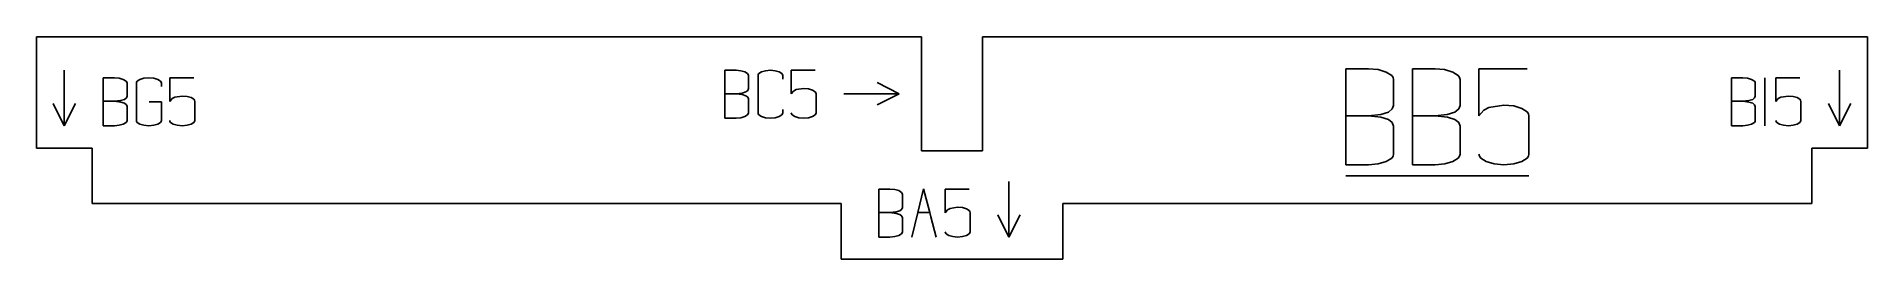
# Model space of a CAD drawing. Header units: millimetres. Extents: x -409 to -244, y -282 to -262.
import ezdxf

# ---------------------------------------------------------------- set-up
doc = ezdxf.new("R2010")
doc.units = ezdxf.units.MM
doc.layers.add('coding', color=2, linetype='Continuous')

msp = doc.modelspace()

# ---------------------------------------------------------------- linework, layer by layer
for p, q in [((-409.47, -262.36), (-329.72, -262.36)), ((-409.47, -272.36), (-409.47, -262.36)), ((-329.72, -272.61), (-329.72, -262.36)), ((-324.22, -262.36), (-324.22, -272.61)), ((-324.22, -262.36), (-244.47, -262.36)), ((-244.47, -262.36), (-244.47, -272.36)), ((-404.47, -272.36), (-409.47, -272.36)), ((-404.47, -277.36), (-404.47, -272.36)), ((-324.22, -272.61), (-329.72, -272.61)), ((-249.47, -272.36), (-249.47, -277.36)), ((-244.47, -272.36), (-249.47, -272.36)), ((-336.97, -277.36), (-404.47, -277.36)), ((-336.97, -282.36), (-336.97, -277.36)), ((-316.97, -282.36), (-316.97, -277.36)), ((-249.47, -277.36), (-316.97, -277.36)), ((-316.97, -282.36), (-336.97, -282.36))]:
    msp.add_line(p, q)
at = {"layer": 'coding'}
for p, q in [((-406.97, -265.36), (-406.97, -270.36)), ((-346.43, -265.37), (-347.45, -265.37)), ((-347.45, -267.48), (-347.45, -265.37)), ((-346, -265.41), (-346.43, -265.37)), ((-345.64, -265.52), (-346, -265.41)), ((-345.39, -265.67), (-345.64, -265.52)), ((-344.38, -265.67), (-344.14, -265.52)), ((-344.14, -265.52), (-344.38, -265.67)), ((-344.14, -265.52), (-343.77, -265.41)), ((-343.77, -265.41), (-344.14, -265.52)), ((-343.77, -265.41), (-343.33, -265.37)), ((-343.33, -265.37), (-343.77, -265.41)), ((-343.33, -265.37), (-342.9, -265.41)), ((-342.9, -265.41), (-343.33, -265.37)), ((-342.9, -265.41), (-342.53, -265.52)), ((-342.53, -265.52), (-342.9, -265.41)), ((-342.53, -265.52), (-342.29, -265.67)), ((-342.29, -265.67), (-342.53, -265.52)), ((-341.46, -267.49), (-341.46, -265.37)), ((-341.46, -265.37), (-339.29, -265.37)), ((-339.29, -265.37), (-341.46, -265.37)), ((-341.46, -265.37), (-341.46, -267.49)), ((-291.46, -265.24), (-289.42, -265.24)), ((-291.46, -265.24), (-291.46, -269.46)), ((-288.56, -265.31), (-289.42, -265.24)), ((-288.56, -265.31), (-287.84, -265.53)), ((-287.34, -265.84), (-287.84, -265.53)), ((-285.46, -265.24), (-285.46, -269.46)), ((-283.43, -265.24), (-285.46, -265.24)), ((-282.57, -265.31), (-283.43, -265.24)), ((-282.57, -265.31), (-281.84, -265.53)), ((-281.84, -265.53), (-281.35, -265.84)), ((-279.47, -265.24), (-279.47, -269.48)), ((-279.47, -265.24), (-275.12, -265.24)), ((-246.97, -265.36), (-246.97, -270.36)), ((-402.45, -266.05), (-403.47, -266.05)), ((-403.47, -268.16), (-403.47, -266.05)), ((-402.02, -266.09), (-402.45, -266.05)), ((-401.66, -266.19), (-402.02, -266.09)), ((-401.41, -266.35), (-401.66, -266.19)), ((-401.35, -266.44), (-401.41, -266.35)), ((-401.32, -266.53), (-401.35, -266.44)), ((-401.32, -267.7), (-401.32, -266.53)), ((-400.47, -266.53), (-400.45, -266.44)), ((-400.45, -266.44), (-400.47, -266.53)), ((-400.47, -269.88), (-400.47, -266.53)), ((-400.47, -266.53), (-400.47, -269.88)), ((-400.45, -266.44), (-400.39, -266.35)), ((-400.39, -266.35), (-400.45, -266.44)), ((-400.39, -266.35), (-400.15, -266.19)), ((-400.15, -266.19), (-400.39, -266.35)), ((-400.15, -266.19), (-399.79, -266.09)), ((-399.79, -266.09), (-400.15, -266.19)), ((-399.79, -266.09), (-399.35, -266.05)), ((-399.35, -266.05), (-399.79, -266.09)), ((-399.35, -266.05), (-398.9, -266.09)), ((-398.9, -266.09), (-399.35, -266.05)), ((-398.9, -266.09), (-398.54, -266.19)), ((-398.54, -266.19), (-398.9, -266.09)), ((-398.54, -266.19), (-398.3, -266.35)), ((-398.3, -266.35), (-398.54, -266.19)), ((-398.3, -266.35), (-398.24, -266.44)), ((-398.24, -266.44), (-398.3, -266.35)), ((-398.24, -266.44), (-398.22, -266.53)), ((-398.22, -266.53), (-398.24, -266.44)), ((-398.22, -266.53), (-398.22, -266.84)), ((-398.22, -266.84), (-398.22, -266.53)), ((-397.47, -268.17), (-397.47, -266.05)), ((-397.47, -266.05), (-395.3, -266.05)), ((-395.3, -266.05), (-397.47, -266.05)), ((-397.47, -266.05), (-397.47, -268.17)), ((-345.54, -267.31), (-345.37, -267.18)), ((-345.33, -265.76), (-345.39, -265.67)), ((-345.37, -267.18), (-345.31, -267.02)), ((-345.31, -265.85), (-345.33, -265.76)), ((-345.31, -267.02), (-345.31, -265.85)), ((-344.45, -265.85), (-344.44, -265.76)), ((-344.44, -265.76), (-344.45, -265.85)), ((-344.45, -269.2), (-344.45, -265.85)), ((-344.45, -265.85), (-344.45, -269.2)), ((-344.44, -265.76), (-344.38, -265.67)), ((-344.38, -265.67), (-344.44, -265.76)), ((-342.29, -265.67), (-342.23, -265.76)), ((-342.23, -265.76), (-342.29, -265.67)), ((-342.23, -265.76), (-342.21, -265.85)), ((-342.21, -265.85), (-342.23, -265.76)), ((-342.21, -265.85), (-342.21, -266.16)), ((-342.21, -266.16), (-342.21, -265.85)), ((-341.25, -267.24), (-341.46, -267.49)), ((-341.46, -267.49), (-341.25, -267.24)), ((-341.01, -267.11), (-341.25, -267.24)), ((-341.25, -267.24), (-341.01, -267.11)), ((-340.34, -267.01), (-341.01, -267.11)), ((-341.01, -267.11), (-340.34, -267.01)), ((-339.9, -267.04), (-340.34, -267.01)), ((-340.34, -267.01), (-339.9, -267.04)), ((-339.54, -267.15), (-339.9, -267.04)), ((-339.9, -267.04), (-339.54, -267.15)), ((-339.3, -267.3), (-339.54, -267.15)), ((-339.54, -267.15), (-339.3, -267.3)), ((-333.72, -266.48), (-331.72, -267.48)), ((-287.34, -265.84), (-287.22, -266.02)), ((-287.17, -266.2), (-287.22, -266.02)), ((-287.17, -266.2), (-287.17, -268.54)), ((-281.22, -266.02), (-281.35, -265.84)), ((-281.18, -266.2), (-281.22, -266.02)), ((-281.18, -266.2), (-281.18, -268.54)), ((-255.69, -266.05), (-256.71, -266.05)), ((-256.71, -268.16), (-256.71, -266.05)), ((-255.26, -266.09), (-255.69, -266.05)), ((-254.9, -266.19), (-255.26, -266.09)), ((-254.65, -266.35), (-254.9, -266.19)), ((-254.59, -266.44), (-254.65, -266.35)), ((-254.57, -266.53), (-254.59, -266.44)), ((-254.57, -267.7), (-254.57, -266.53)), ((-253.71, -266.04), (-253.71, -270.36)), ((-252.71, -268.17), (-252.71, -266.05)), ((-252.71, -266.05), (-250.54, -266.05)), ((-250.54, -266.05), (-252.71, -266.05)), ((-252.71, -266.05), (-252.71, -268.17)), ((-407.97, -268.36), (-406.97, -270.36)), ((-405.97, -268.36), (-406.97, -270.36)), ((-403.47, -270.36), (-403.47, -268.16)), ((-403.47, -268.16), (-402.45, -268.16)), ((-402.45, -268.16), (-401.9, -268.1)), ((-402.45, -268.16), (-401.89, -268.23)), ((-401.9, -268.1), (-401.56, -267.99)), ((-401.89, -268.23), (-401.56, -268.34)), ((-401.56, -267.99), (-401.38, -267.85)), ((-401.56, -268.34), (-401.38, -268.47)), ((-401.38, -267.85), (-401.32, -267.7)), ((-401.38, -268.47), (-401.32, -268.62)), ((-401.32, -268.62), (-401.32, -269.88)), ((-398.22, -268.2), (-399.33, -268.2)), ((-399.33, -268.2), (-398.22, -268.2)), ((-398.22, -268.2), (-398.22, -269.88)), ((-397.25, -267.91), (-397.47, -268.17)), ((-397.47, -268.17), (-397.25, -267.91)), ((-397.02, -267.79), (-397.25, -267.91)), ((-397.25, -267.91), (-397.02, -267.79)), ((-396.35, -267.69), (-397.02, -267.79)), ((-397.02, -267.79), (-396.35, -267.69)), ((-395.91, -267.72), (-396.35, -267.69)), ((-396.35, -267.69), (-395.91, -267.72)), ((-395.55, -267.83), (-395.91, -267.72)), ((-395.91, -267.72), (-395.55, -267.83)), ((-395.3, -267.98), (-395.55, -267.83)), ((-395.55, -267.83), (-395.3, -267.98)), ((-395.24, -268.07), (-395.3, -267.98)), ((-395.3, -267.98), (-395.24, -268.07)), ((-395.22, -268.17), (-395.24, -268.07)), ((-395.24, -268.07), (-395.22, -268.17)), ((-395.22, -269.88), (-395.22, -268.17)), ((-395.22, -268.17), (-395.22, -269.88)), ((-347.45, -269.68), (-347.45, -267.48)), ((-347.45, -267.48), (-346.43, -267.48)), ((-346.43, -267.48), (-345.88, -267.42)), ((-346.43, -267.48), (-345.88, -267.55)), ((-345.88, -267.42), (-345.54, -267.31)), ((-345.88, -267.55), (-345.54, -267.66)), ((-345.54, -267.66), (-345.37, -267.79)), ((-345.37, -267.79), (-345.31, -267.95)), ((-345.31, -267.95), (-345.31, -269.2)), ((-342.21, -268.89), (-342.21, -269.2)), ((-342.21, -269.2), (-342.21, -268.89)), ((-339.24, -267.39), (-339.3, -267.3)), ((-339.3, -267.3), (-339.24, -267.39)), ((-339.22, -267.49), (-339.24, -267.39)), ((-339.24, -267.39), (-339.22, -267.49)), ((-339.22, -269.2), (-339.22, -267.49)), ((-339.22, -267.49), (-339.22, -269.2)), ((-336.72, -267.48), (-331.72, -267.48)), ((-333.72, -268.48), (-331.72, -267.48)), ((-287.64, -269.13), (-287.29, -268.85)), ((-287.29, -268.85), (-287.17, -268.54)), ((-281.64, -269.13), (-281.3, -268.85)), ((-281.18, -268.54), (-281.3, -268.85)), ((-278.57, -268.71), (-279.03, -268.97)), ((-277.22, -268.51), (-278.57, -268.71)), ((-277.22, -268.51), (-276.34, -268.58)), ((-276.34, -268.58), (-275.62, -268.8)), ((-275.14, -269.11), (-275.62, -268.8)), ((-256.71, -270.36), (-256.71, -268.16)), ((-256.71, -268.16), (-255.69, -268.16)), ((-255.69, -268.16), (-255.14, -268.1)), ((-255.69, -268.16), (-255.14, -268.23)), ((-255.14, -268.1), (-254.8, -267.99)), ((-255.14, -268.23), (-254.8, -268.34)), ((-254.8, -267.99), (-254.63, -267.85)), ((-254.8, -268.34), (-254.63, -268.47)), ((-254.63, -267.85), (-254.57, -267.7)), ((-254.63, -268.47), (-254.57, -268.62)), ((-254.57, -268.62), (-254.57, -269.88)), ((-252.5, -267.91), (-252.71, -268.17)), ((-252.71, -268.17), (-252.5, -267.91)), ((-252.26, -267.79), (-252.5, -267.91)), ((-252.5, -267.91), (-252.26, -267.79)), ((-251.59, -267.69), (-252.26, -267.79)), ((-252.26, -267.79), (-251.59, -267.69)), ((-251.15, -267.72), (-251.59, -267.69)), ((-251.59, -267.69), (-251.15, -267.72)), ((-250.79, -267.83), (-251.15, -267.72)), ((-251.15, -267.72), (-250.79, -267.83)), ((-250.55, -267.98), (-250.79, -267.83)), ((-250.79, -267.83), (-250.55, -267.98)), ((-250.49, -268.07), (-250.55, -267.98)), ((-250.55, -267.98), (-250.49, -268.07)), ((-250.47, -268.17), (-250.49, -268.07)), ((-250.49, -268.07), (-250.47, -268.17)), ((-250.47, -269.88), (-250.47, -268.17)), ((-250.47, -268.17), (-250.47, -269.88)), ((-247.97, -268.36), (-246.97, -270.36)), ((-245.97, -268.36), (-246.97, -270.36)), ((-402.45, -270.36), (-403.47, -270.36)), ((-402.02, -270.32), (-402.45, -270.36)), ((-401.66, -270.22), (-402.02, -270.32)), ((-401.41, -270.07), (-401.66, -270.22)), ((-401.35, -269.98), (-401.41, -270.07)), ((-401.32, -269.88), (-401.35, -269.98)), ((-400.45, -269.97), (-400.47, -269.88)), ((-400.47, -269.88), (-400.45, -269.97)), ((-400.39, -270.06), (-400.45, -269.97)), ((-400.45, -269.97), (-400.39, -270.06)), ((-400.15, -270.22), (-400.39, -270.06)), ((-400.39, -270.06), (-400.15, -270.22)), ((-399.79, -270.32), (-400.15, -270.22)), ((-400.15, -270.22), (-399.79, -270.32)), ((-399.35, -270.36), (-399.79, -270.32)), ((-399.79, -270.32), (-399.35, -270.36)), ((-398.9, -270.32), (-399.35, -270.36)), ((-399.35, -270.36), (-398.9, -270.32)), ((-398.54, -270.22), (-398.9, -270.32)), ((-398.9, -270.32), (-398.54, -270.22)), ((-398.3, -270.06), (-398.54, -270.22)), ((-398.54, -270.22), (-398.3, -270.06)), ((-398.24, -269.97), (-398.3, -270.06)), ((-398.3, -270.06), (-398.24, -269.97)), ((-398.22, -269.88), (-398.24, -269.97)), ((-397.45, -269.97), (-397.47, -269.88)), ((-397.47, -269.88), (-397.45, -269.97)), ((-397.39, -270.06), (-397.45, -269.97)), ((-397.45, -269.97), (-397.39, -270.06)), ((-397.15, -270.22), (-397.39, -270.06)), ((-397.39, -270.06), (-397.15, -270.22)), ((-396.79, -270.32), (-397.15, -270.22)), ((-397.15, -270.22), (-396.79, -270.32)), ((-396.35, -270.36), (-396.79, -270.32)), ((-395.91, -270.32), (-396.35, -270.36)), ((-395.91, -270.32), (-395.55, -270.22)), ((-395.55, -270.22), (-395.91, -270.32)), ((-395.55, -270.22), (-395.3, -270.06)), ((-395.3, -270.06), (-395.55, -270.22)), ((-395.3, -270.06), (-395.24, -269.97)), ((-395.24, -269.97), (-395.3, -270.06)), ((-395.24, -269.97), (-395.22, -269.88)), ((-395.22, -269.88), (-395.24, -269.97)), ((-346.43, -269.68), (-347.45, -269.68)), ((-346, -269.65), (-346.43, -269.68)), ((-345.64, -269.54), (-346, -269.65)), ((-345.39, -269.39), (-345.64, -269.54)), ((-345.33, -269.3), (-345.39, -269.39)), ((-345.31, -269.2), (-345.33, -269.3)), ((-344.44, -269.3), (-344.45, -269.2)), ((-344.45, -269.2), (-344.44, -269.3)), ((-344.38, -269.39), (-344.44, -269.3)), ((-344.44, -269.3), (-344.38, -269.39)), ((-344.14, -269.54), (-344.38, -269.39)), ((-344.38, -269.39), (-344.14, -269.54)), ((-343.78, -269.65), (-344.14, -269.54)), ((-344.14, -269.54), (-343.78, -269.65)), ((-343.33, -269.68), (-343.78, -269.65)), ((-343.78, -269.65), (-343.33, -269.68)), ((-342.89, -269.65), (-343.33, -269.68)), ((-343.33, -269.68), (-342.89, -269.65)), ((-342.53, -269.54), (-342.89, -269.65)), ((-342.89, -269.65), (-342.53, -269.54)), ((-342.29, -269.39), (-342.53, -269.54)), ((-342.53, -269.54), (-342.29, -269.39)), ((-342.23, -269.3), (-342.29, -269.39)), ((-342.29, -269.39), (-342.23, -269.3)), ((-342.21, -269.2), (-342.23, -269.3)), ((-342.23, -269.3), (-342.21, -269.2)), ((-341.44, -269.3), (-341.46, -269.2)), ((-341.46, -269.2), (-341.44, -269.3)), ((-341.38, -269.39), (-341.44, -269.3)), ((-341.44, -269.3), (-341.38, -269.39)), ((-341.14, -269.54), (-341.38, -269.39)), ((-341.38, -269.39), (-341.14, -269.54)), ((-340.78, -269.65), (-341.14, -269.54)), ((-341.14, -269.54), (-340.78, -269.65)), ((-340.34, -269.68), (-340.78, -269.65)), ((-339.9, -269.65), (-340.34, -269.68)), ((-339.9, -269.65), (-339.54, -269.54)), ((-339.54, -269.54), (-339.9, -269.65)), ((-339.54, -269.54), (-339.3, -269.39)), ((-339.3, -269.39), (-339.54, -269.54)), ((-339.3, -269.39), (-339.24, -269.3)), ((-339.24, -269.3), (-339.3, -269.39)), ((-339.24, -269.3), (-339.22, -269.2)), ((-339.22, -269.2), (-339.24, -269.3)), ((-289.42, -269.46), (-291.46, -269.46)), ((-291.46, -269.46), (-291.46, -273.86)), ((-289.42, -269.46), (-288.32, -269.34)), ((-288.31, -269.6), (-289.42, -269.46)), ((-287.64, -269.13), (-288.32, -269.34)), ((-287.64, -269.81), (-288.31, -269.6)), ((-287.29, -270.08), (-287.64, -269.81)), ((-287.17, -270.39), (-287.29, -270.08)), ((-287.17, -272.9), (-287.17, -270.39)), ((-283.43, -269.46), (-285.46, -269.46)), ((-285.46, -269.46), (-285.46, -273.86)), ((-282.33, -269.34), (-283.43, -269.46)), ((-282.31, -269.6), (-283.43, -269.46)), ((-281.64, -269.13), (-282.33, -269.34)), ((-281.64, -269.81), (-282.31, -269.6)), ((-281.64, -269.81), (-281.3, -270.08)), ((-281.3, -270.08), (-281.18, -270.39)), ((-281.18, -270.39), (-281.18, -272.9)), ((-279.47, -269.48), (-279.03, -268.97)), ((-275.01, -269.28), (-275.14, -269.11)), ((-274.97, -269.48), (-275.01, -269.28)), ((-274.97, -269.48), (-274.97, -272.9)), ((-255.69, -270.36), (-256.71, -270.36)), ((-255.26, -270.32), (-255.69, -270.36)), ((-254.9, -270.22), (-255.26, -270.32)), ((-254.65, -270.07), (-254.9, -270.22)), ((-254.59, -269.98), (-254.65, -270.07)), ((-254.57, -269.88), (-254.59, -269.98)), ((-252.69, -269.97), (-252.71, -269.88)), ((-252.71, -269.88), (-252.69, -269.97)), ((-252.63, -270.06), (-252.69, -269.97)), ((-252.69, -269.97), (-252.63, -270.06)), ((-252.39, -270.22), (-252.63, -270.06)), ((-252.63, -270.06), (-252.39, -270.22)), ((-252.03, -270.32), (-252.39, -270.22)), ((-252.39, -270.22), (-252.03, -270.32)), ((-251.59, -270.36), (-252.03, -270.32)), ((-251.15, -270.32), (-251.59, -270.36)), ((-251.15, -270.32), (-250.79, -270.22)), ((-250.79, -270.22), (-251.15, -270.32)), ((-250.79, -270.22), (-250.55, -270.06)), ((-250.55, -270.06), (-250.79, -270.22)), ((-250.55, -270.06), (-250.49, -269.97)), ((-250.49, -269.97), (-250.55, -270.06)), ((-250.49, -269.97), (-250.47, -269.88)), ((-250.47, -269.88), (-250.49, -269.97)), ((-289.42, -273.86), (-291.46, -273.86)), ((-289.42, -273.86), (-288.56, -273.79)), ((-288.56, -273.79), (-287.84, -273.58)), ((-287.34, -273.27), (-287.84, -273.58)), ((-287.34, -273.27), (-287.22, -273.09)), ((-287.22, -273.09), (-287.17, -272.9)), ((-283.43, -273.86), (-285.46, -273.86)), ((-282.56, -273.79), (-283.43, -273.86)), ((-281.84, -273.58), (-282.56, -273.79)), ((-281.84, -273.58), (-281.35, -273.27)), ((-281.35, -273.27), (-281.22, -273.09)), ((-281.22, -273.09), (-281.18, -272.9)), ((-279.47, -272.9), (-279.43, -273.09)), ((-279.43, -273.09), (-279.31, -273.27)), ((-278.83, -273.58), (-279.31, -273.27)), ((-278.83, -273.58), (-278.1, -273.79)), ((-277.22, -273.86), (-278.1, -273.79)), ((-276.34, -273.79), (-277.22, -273.86)), ((-275.62, -273.58), (-276.34, -273.79)), ((-275.14, -273.27), (-275.62, -273.58)), ((-275.01, -273.09), (-275.14, -273.27)), ((-274.97, -272.9), (-275.01, -273.09)), ((-321.83, -275.36), (-321.83, -280.36)), ((-291.46, -274.86), (-274.97, -274.86)), ((-333.57, -276.05), (-333.57, -280.36)), ((-332.56, -276.05), (-333.57, -276.05)), ((-333.57, -278.16), (-333.57, -276.05)), ((-333.57, -276.05), (-332.56, -276.05)), ((-332.13, -276.09), (-332.56, -276.05)), ((-332.56, -276.05), (-332.13, -276.09)), ((-331.76, -276.19), (-332.13, -276.09)), ((-332.13, -276.09), (-331.76, -276.19)), ((-331.52, -276.35), (-331.76, -276.19)), ((-331.76, -276.19), (-331.52, -276.35)), ((-331.45, -276.44), (-331.52, -276.35)), ((-331.52, -276.35), (-331.45, -276.44)), ((-331.43, -276.53), (-331.45, -276.44)), ((-331.45, -276.44), (-331.43, -276.53)), ((-331.43, -277.7), (-331.43, -276.53)), ((-331.43, -276.53), (-331.43, -277.7)), ((-329.52, -276.04), (-330.04, -278.16)), ((-329.52, -276.04), (-328.96, -278.16)), ((-327.58, -278.17), (-327.58, -276.05)), ((-327.58, -276.05), (-325.41, -276.05)), ((-325.41, -276.05), (-327.58, -276.05)), ((-327.58, -276.05), (-327.58, -278.17)), ((-333.57, -280.36), (-333.57, -278.16)), ((-332.56, -278.16), (-333.57, -278.16)), ((-332.01, -278.1), (-332.56, -278.16)), ((-332, -278.23), (-332.56, -278.16)), ((-332.01, -278.1), (-331.66, -277.99)), ((-331.66, -277.99), (-332.01, -278.1)), ((-332, -278.23), (-331.66, -278.34)), ((-331.66, -278.34), (-332, -278.23)), ((-331.66, -277.99), (-331.49, -277.85)), ((-331.49, -277.85), (-331.66, -277.99)), ((-331.66, -278.34), (-331.49, -278.47)), ((-331.49, -278.47), (-331.66, -278.34)), ((-331.49, -277.85), (-331.43, -277.7)), ((-331.43, -277.7), (-331.49, -277.85)), ((-331.49, -278.47), (-331.43, -278.62)), ((-331.43, -278.62), (-331.49, -278.47)), ((-331.43, -278.62), (-331.43, -279.88)), ((-331.43, -279.88), (-331.43, -278.62)), ((-330.04, -278.16), (-330.58, -280.36)), ((-330.04, -278.16), (-328.96, -278.16)), ((-328.96, -278.16), (-328.87, -278.54)), ((-328.87, -278.54), (-328.39, -280.36)), ((-327.36, -277.91), (-327.58, -278.17)), ((-327.58, -278.17), (-327.36, -277.91)), ((-327.13, -277.79), (-327.36, -277.91)), ((-327.36, -277.91), (-327.13, -277.79)), ((-326.46, -277.69), (-327.13, -277.79)), ((-327.13, -277.79), (-326.46, -277.69)), ((-326.02, -277.72), (-326.46, -277.69)), ((-326.46, -277.69), (-326.02, -277.72)), ((-325.65, -277.83), (-326.02, -277.72)), ((-326.02, -277.72), (-325.65, -277.83)), ((-325.41, -277.98), (-325.65, -277.83)), ((-325.65, -277.83), (-325.41, -277.98)), ((-325.35, -278.07), (-325.41, -277.98)), ((-325.41, -277.98), (-325.35, -278.07)), ((-325.33, -278.17), (-325.35, -278.07)), ((-325.35, -278.07), (-325.33, -278.17)), ((-325.33, -279.88), (-325.33, -278.17)), ((-325.33, -278.17), (-325.33, -279.88)), ((-322.83, -278.36), (-321.83, -280.36)), ((-320.83, -278.36), (-321.83, -280.36)), ((-332.56, -280.36), (-333.57, -280.36)), ((-333.57, -280.36), (-332.56, -280.36)), ((-332.12, -280.32), (-332.56, -280.36)), ((-332.56, -280.36), (-332.12, -280.32)), ((-331.76, -280.22), (-332.12, -280.32)), ((-332.12, -280.32), (-331.76, -280.22)), ((-331.52, -280.07), (-331.76, -280.22)), ((-331.76, -280.22), (-331.52, -280.07)), ((-331.45, -279.98), (-331.52, -280.07)), ((-331.52, -280.07), (-331.45, -279.98)), ((-331.43, -279.88), (-331.45, -279.98)), ((-331.45, -279.98), (-331.43, -279.88)), ((-327.56, -279.97), (-327.58, -279.88)), ((-327.58, -279.88), (-327.56, -279.97)), ((-327.5, -280.06), (-327.56, -279.97)), ((-327.56, -279.97), (-327.5, -280.06)), ((-327.26, -280.22), (-327.5, -280.06)), ((-327.5, -280.06), (-327.26, -280.22)), ((-326.9, -280.32), (-327.26, -280.22)), ((-327.26, -280.22), (-326.9, -280.32)), ((-326.46, -280.36), (-326.9, -280.32)), ((-326.02, -280.32), (-326.46, -280.36)), ((-326.02, -280.32), (-325.65, -280.22)), ((-325.65, -280.22), (-326.02, -280.32)), ((-325.65, -280.22), (-325.41, -280.06)), ((-325.41, -280.06), (-325.65, -280.22)), ((-325.41, -280.06), (-325.35, -279.97)), ((-325.35, -279.97), (-325.41, -280.06)), ((-325.35, -279.97), (-325.33, -279.88)), ((-325.33, -279.88), (-325.35, -279.97))]:
    msp.add_line(p, q, dxfattribs=at)

doc.saveas('drawing.dxf')
